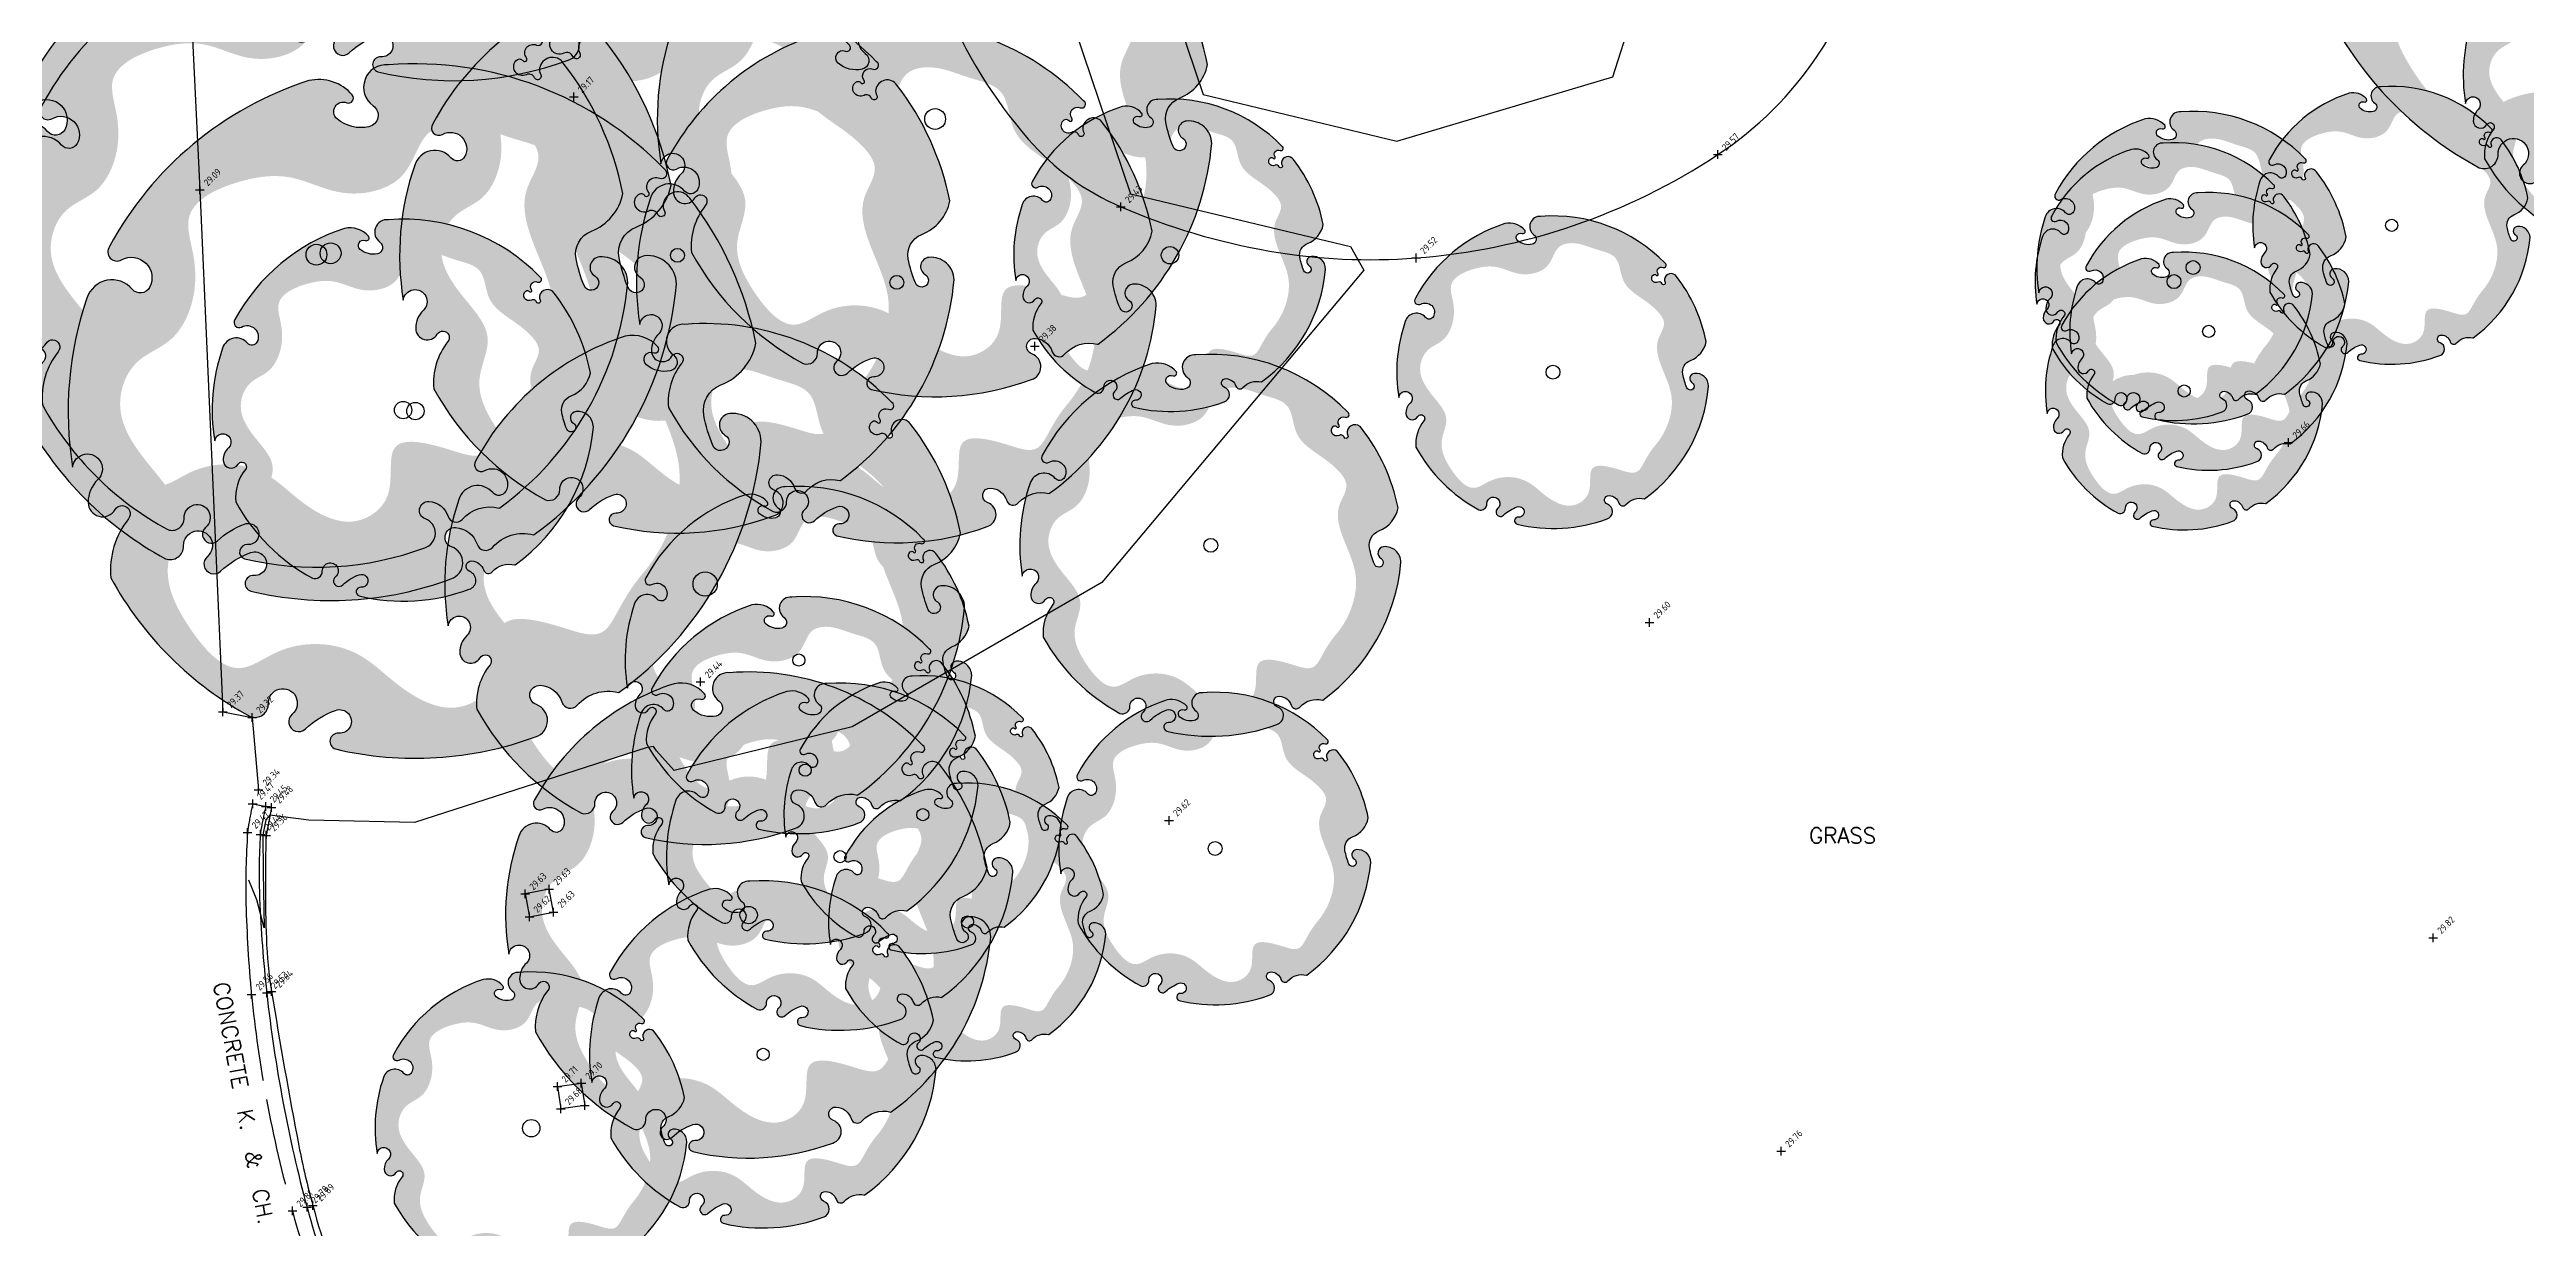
# Model space of a CAD drawing. Header units: metres. Extents: x 245957 to 247358, y 7418632 to 7419642.
# Drawn here: x 246452.4 to 246523.7, y 7418702.9 to 7418736.8 of the extents above; entities that cross this region are included whole.
import ezdxf
from ezdxf.enums import TextEntityAlignment as Align

# ---------------------------------------------------------------- set-up
doc = ezdxf.new("R2010")
doc.units = ezdxf.units.M
for name, pattern in [('DASHDOT', [10, 5, -2.5, 0, -2.5]), ('DASHED', [0.75, 0.5, -0.25]), ('HIDDEN', [0.375, 0.25, -0.125])]:
    doc.linetypes.add(name, pattern=pattern)
for name, color, linetype in [('-TEXT', 7, 'Continuous'), ('103_TOE_OF_BATTER', 37, 'DASHDOT'), ('103_TOE_OF_BATTER-L', 37, 'DASHDOT'), ('103_TOE_OF_BATTER-S', 37, 'DASHDOT'), ('104_EXISTING_SURFACE-L', 35, 'Continuous'), ('104_EXISTING_SURFACE-S', 35, 'Continuous'), ('201_SINGLE_TREE-H', 63, 'Continuous'), ('201_SINGLE_TREE-S', 96, 'Continuous'), ('403_EDGE_OF_BITUMEN', 8, 'Continuous'), ('403_EDGE_OF_BITUMEN-L', 8, 'Continuous'), ('403_EDGE_OF_BITUMEN-S', 8, 'Continuous'), ('408_BACK_OF_KERB', 10, 'Continuous'), ('408_BACK_OF_KERB-L', 10, 'Continuous'), ('408_BACK_OF_KERB-S', 10, 'Continuous'), ('Surface_Contours_Major', 4, 'Continuous'), ('Surface_Contours_Minor', 253, 'Continuous')]:
    doc.layers.add(name, color=color, linetype=linetype)
for name, color, linetype, true_color in [('406_LIP_OF_KERB', 7, 'HIDDEN', 0xff4100), ('406_LIP_OF_KERB-L', 7, 'HIDDEN', 0xff4100), ('406_LIP_OF_KERB-S', 7, 'HIDDEN', 0xff4100), ('407_INVERT_OF_KERB', 7, 'DASHED', 0xff4100), ('407_INVERT_OF_KERB-L', 7, 'DASHED', 0xff4100), ('407_INVERT_OF_KERB-S', 7, 'DASHED', 0xff4100), ('EX-ELECT_PIT_(SLS)', 7, 'Continuous', 0xffa500)]:
    doc.layers.add(name, color=color, linetype=linetype, true_color=true_color)
doc.styles.add('ISO2.5', font='isocp.shx', dxfattribs={"height": 2.5})
doc.styles.get("Standard").update_dxf_attribs({"font": 'SIMPLEX.shx'})

# ---------------------------------------------------------------- blocks, each defined once
blk = doc.blocks.new('CROSS')
at = {"color": 0, "linetype": 'Continuous'}
for p, q in [((-0.5, 0), (0.5, 0)), ((0, -0.5), (0, 0.5))]:
    blk.add_line(p, q, dxfattribs=at)
blk = doc.blocks.new('201T')
at = {"layer": '201_SINGLE_TREE-S'}
blk.add_circle((0, 0), 0.5, dxfattribs=at)
blk = doc.blocks.new('201C')
at = {"layer": '201_SINGLE_TREE-H', "transparency": 33554534}
h = blk.add_hatch(color=256, dxfattribs=at)
h.paths.add_polyline_path([(-0.3717, -0.3344, 0.222926), (0.0196, -0.4996, 0.770799), (0.0439, -0.4417, -0.650302), (0.0511, -0.4116, -0.234737), (0.0964, -0.4247, -0.847312), (0.0816, -0.4475, 0.78443), (0.0732, -0.4583, 0.276934), (0.1352, -0.4813, 0.193599), (0.4309, -0.2536, 0.800435), (0.4144, -0.2337, -0.75216), (0.3757, -0.1925, -0.528914), (0.4006, -0.1909, 0.594112), (0.4663, -0.1804, 0.123805), (0.4962, 0.0616, -1.41759), (0.4607, 0.0811, 0.206906), (0.4758, 0.1133, 0.759729), (0.4374, 0.1252, -1.073307), (0.4187, 0.1392, 0.194379), (0.4474, 0.2231, 0.144612), (0.2544, 0.4304, 0.53339), (0.2277, 0.4128, -1.592592), (0.1939, 0.4293, 1.030038), (0.1758, 0.4513, -0.10361), (0.1314, 0.4262, -1.238487), (0.1282, 0.4593, 0.884725), (0.1336, 0.4818, 0.147549), (-0.1551, 0.4753, 0.71725), (-0.1579, 0.4291, -0.864032), (-0.1646, 0.4015, -0.310704), (-0.1946, 0.4266, 0.58143), (-0.2167, 0.4321, -0.281558), (-0.2766, 0.4162), (-0.2775, 0.4159, 0.217121), (-0.4959, 0.0634), (-0.4959, 0.0634, 0.440011), (-0.4522, 0.021, 0.723973), (-0.4442, 0.0516, -1.384648), (-0.4262, 0.0659, -0.051107), (-0.4149, 0.0223, -0.361502), (-0.441, -0.0208, 0.256822), (-0.4937, -0.0791, 0.116166), (-0.4065, -0.2911, 0.67803), (-0.3682, -0.2843, 0.170035), (-0.3696, -0.274, -1.054701), (-0.3596, -0.2696, 0.431903), (-0.3468, -0.2749, -0.910728), (-0.3329, -0.2993, -0.42046), (-0.3418, -0.2976, 1.007885), (-0.3479, -0.3018, -0.766634), (-0.3646, -0.3216, 0.938602), (-0.3717, -0.3344)])
edge = h.paths.add_edge_path(flags=16)
edge.add_spline(control_points=[(-0.3177, 0.2468), (-0.303, 0.2628), (-0.2856, 0.2893), (-0.256, 0.3411), (-0.1928, 0.3155), (-0.0921, 0.286), (-0.1162, 0.3941), (-0.0359, 0.4462), (0.0392, 0.3985), (0.1028, 0.3299), (0.1957, 0.3214), (0.2784, 0.3804), (0.3442, 0.2961), (0.3785, 0.2147), (0.3303, 0.1307), (0.3915, 0.0592), (0.4378, -0.0139), (0.4055, -0.0919), (0.3459, -0.1091), (0.3102, -0.1666), (0.3057, -0.2282), (0.3286, -0.3091), (0.2408, -0.3447), (0.1647, -0.3496), (0.103, -0.3142), (0.0463, -0.3153), (0.0047, -0.3356), (-0.0139, -0.3682), (-0.0327, -0.4069), (-0.0927, -0.4151), (-0.1463, -0.3868), (-0.23, -0.3665), (-0.2245, -0.2773), (-0.2864, -0.2294), (-0.3344, -0.1941), (-0.3737, -0.1409), (-0.3276, -0.0866), (-0.344, -0.0009), (-0.3866, 0.0828), (-0.3665, 0.1796), (-0.3359, 0.2271), (-0.3177, 0.2468)], knot_values=[0, 0, 0, 0, 0.064972, 0.101243, 0.15652, 0.245586, 0.324463, 0.387907, 0.486094, 0.554514, 0.671826, 0.728629, 0.823661, 0.919885, 0.989953, 1.075257, 1.171704, 1.23593, 1.293575, 1.346478, 1.426142, 1.479146, 1.570817, 1.644481, 1.712561, 1.774901, 1.807, 1.846291, 1.885582, 1.928182, 2.007036, 2.074591, 2.151638, 2.226455, 2.293426, 2.340744, 2.397548, 2.47317, 2.587294, 2.673595, 2.754259, 2.754259, 2.754259, 2.754259], degree=3, periodic=0)
at = {"layer": '201_SINGLE_TREE-S'}
blk.add_lwpolyline([(-0.3717, -0.3344, 0.222926), (0.0196, -0.4996, 0.770799), (0.0439, -0.4417, -0.650302), (0.0511, -0.4116, -0.234737), (0.0964, -0.4247, -0.847312), (0.0816, -0.4475, 0.78443), (0.0732, -0.4583, 0.276934), (0.1352, -0.4813, 0.193599), (0.4309, -0.2536, 0.800435), (0.4144, -0.2337, -0.75216), (0.3757, -0.1925, -0.528914), (0.4006, -0.1909, 0.594112), (0.4663, -0.1804, 0.123805), (0.4962, 0.0616, -1.41759), (0.4607, 0.0811, 0.206906), (0.4758, 0.1133, 0.759729), (0.4374, 0.1252, -1.073307), (0.4187, 0.1392, 0.194379), (0.4474, 0.2231, 0.144612), (0.2544, 0.4304, 0.53339), (0.2277, 0.4128, -1.592592), (0.1939, 0.4293, 1.030038), (0.1758, 0.4513, -0.10361), (0.1314, 0.4262, -1.238487), (0.1282, 0.4593, 0.884725), (0.1336, 0.4818, 0.147549), (-0.1551, 0.4753, 0.71725), (-0.1579, 0.4291, -0.864032), (-0.1646, 0.4015, -0.310704), (-0.1946, 0.4266, 0.58143), (-0.2167, 0.4321, -0.281558), (-0.2766, 0.4162), (-0.2775, 0.4159, 0.217121), (-0.4959, 0.0634), (-0.4959, 0.0634, 0.440011), (-0.4522, 0.021, 0.723973), (-0.4442, 0.0516, -1.384648), (-0.4262, 0.0659, -0.051107), (-0.4149, 0.0223, -0.361502), (-0.441, -0.0208, 0.256822), (-0.4937, -0.0791, 0.116166), (-0.4065, -0.2911, 0.67803), (-0.3682, -0.2843, 0.170035), (-0.3696, -0.274, -1.054701), (-0.3596, -0.2696, 0.431903), (-0.3468, -0.2749, -0.910728), (-0.3329, -0.2993, -0.42046), (-0.3418, -0.2976, 1.007885), (-0.3479, -0.3018, -0.766634), (-0.3646, -0.3216, 0.938602), (-0.3717, -0.3344)], format="xyb", dxfattribs=at)
blk = doc.blocks.new('G')
at = {"layer": '-TEXT'}
blk.add_text('GRASS', height=0.45, dxfattribs=at).set_placement((0.021, -0.235), align=Align.CENTER)
blk = doc.blocks.new('CK')
at = {"layer": '-TEXT'}
blk.add_text('CONCRETE  K.  &  CH.', height=0.45, dxfattribs=at).set_placement((-0.032, -0.236), align=Align.CENTER)

msp = doc.modelspace()

# ---------------------------------------------------------------- linework, layer by layer
at = {"layer": '103_TOE_OF_BATTER'}
msp.add_lwpolyline([(246502.789, 7418749.758, -0.110391), (246505.289, 7418745.283, -0.1394), (246505.341, 7418741.196, -0.081191), (246503.276, 7418736.652, -0.100144), (246500.397, 7418733.789, -0.063382), (246496.238, 7418731.746, -0.063458), (246491.705, 7418730.812, -0.062046), (246487.483, 7418731.013, -0.058772), (246483.208, 7418732.284, -0.113074), (246480.536, 7418734.238, -0.081096), (246478.129, 7418738.143)], format="xyb", dxfattribs=at)
at = {"layer": '403_EDGE_OF_BITUMEN'}
for p, q in [((246455.919, 7418748.556), (246456.678, 7418732.773)), ((246456.678, 7418732.773), (246457.34, 7418717.742)), ((246457.34, 7418717.742), (246458.185, 7418717.583)), ((246458.185, 7418717.583), (246458.371, 7418715.493))]:
    msp.add_line(p, q, dxfattribs=at)
at = {"layer": '406_LIP_OF_KERB', "ltscale": 10}
msp.add_line((246458.202, 7418715.096), (246458.74, 7418714.989), dxfattribs=at)
msp.add_lwpolyline([(246458.202, 7418715.096, 0.007563), (246458.079, 7418714.452, 0.026149), (246458.056, 7418714.264, 0.023291), (246458.01, 7418712.223, 0.018139), (246458.168, 7418709.607, 0.022468), (246458.6, 7418706.578, 0.020865), (246459.345, 7418703.369, 0.024), (246460.377, 7418700.235, 0.017434), (246462.148, 7418696.053, 0.020372), (246463.341, 7418693.742, 0.022775), (246464.583, 7418691.773, 0.061839), (246466.471, 7418689.67, 0.041509), (246469.861, 7418687.186, 0.03081), (246473.468, 7418685.271, 0.033864), (246476.948, 7418683.967, 0.022049), (246481.113, 7418682.917, 0.026898), (246484.596, 7418682.394, 0.019738), (246486.395, 7418682.293, 0.006352), (246491.993, 7418682.273, 0.036858), (246494.983, 7418682.521, 0.02235), (246499.825, 7418683.509)], format="xyb", dxfattribs=at)
at = {"layer": '407_INVERT_OF_KERB', "ltscale": 10}
msp.add_lwpolyline([(246458.578, 7418715.015, 0.008704), (246458.446, 7418714.386, 0.031806), (246458.424, 7418714.211, 0.025672), (246458.403, 7418712.355, 0.017567), (246458.607, 7418709.651, 0.018849), (246459.081, 7418706.474, 0.019695), (246459.767, 7418703.478, 0.024941), (246460.744, 7418700.476, 0.017115), (246462.528, 7418696.238, 0.020244), (246463.701, 7418693.948, 0.022774), (246464.914, 7418692.01, 0.062749), (246466.762, 7418689.945, 0.042519), (246470.059, 7418687.54, 0.030863), (246473.585, 7418685.688, 0.032918), (246477.085, 7418684.386, 0.02148), (246481.279, 7418683.327, 0.027467), (246484.626, 7418682.823, 0.020096), (246486.351, 7418682.729, 0.006213), (246491.937, 7418682.719, 0.03562), (246494.924, 7418682.964, 0.021718), (246499.741, 7418683.923)], format="xyb", dxfattribs=at)
at = {"layer": '408_BACK_OF_KERB'}
msp.add_line((246458.74, 7418714.989), (246458.588, 7418714.186), dxfattribs=at)
msp.add_lwpolyline([(246458.588, 7418714.186, 0.016237), (246458.596, 7418711.217, 0.031377), (246458.746, 7418709.686, 0.007488), (246459.534, 7418705.24, 0.019281), (246459.933, 7418703.531, 0.023916), (246460.959, 7418700.384, 0.017867), (246462.68, 7418696.303, 0.021185), (246463.829, 7418694.08, 0.022952), (246465.066, 7418692.13, 0.060619), (246466.925, 7418690.062, 0.042116), (246470.146, 7418687.697, 0.031509), (246473.624, 7418685.859, 0.03316), (246477.128, 7418684.553, 0.021399), (246481.283, 7418683.502, 0.02711), (246484.629, 7418682.994, 0.020049), (246486.363, 7418682.896, 0.006259), (246491.922, 7418682.875, 0.036036), (246494.884, 7418683.115, 0.021912), (246499.674, 7418684.069)], format="xyb", dxfattribs=at)
at = {"layer": 'EX-ELECT_PIT_(SLS)'}
for p, q in [((246466.742, 7418712.633), (246466.05, 7418712.497)), ((246466.05, 7418712.497), (246466.171, 7418711.843)), ((246466.863, 7418711.978), (246466.742, 7418712.633)), ((246466.171, 7418711.843), (246466.863, 7418711.978)), ((246466.979, 7418706.956), (246467.667, 7418707.051)), ((246466.979, 7418706.956), (246467.079, 7418706.31)), ((246467.667, 7418707.051), (246467.767, 7418706.405)), ((246467.767, 7418706.405), (246467.079, 7418706.31))]:
    msp.add_line(p, q, dxfattribs=at)
at = {"layer": 'Surface_Contours_Major', "elevation": 30}
msp.add_lwpolyline([(246483.732, 7418740.98), (246485.577, 7418735.518), (246491.155, 7418734.179), (246497.371, 7418736.025), (246497.923, 7418737.742)], dxfattribs=at)
at = {"layer": 'Surface_Contours_Minor', "elevation": 29.5}
msp.add_lwpolyline([(246481.063, 7418744.844), (246481.259, 7418744.583), (246480.208, 7418741.136), (246480.757, 7418740.731), (246483.483, 7418732.66), (246489.82, 7418731.139), (246490.197, 7418730.464), (246482.655, 7418721.468), (246475.471, 7418717.311), (246470.343, 7418716.054), (246469.833, 7418716.621), (246469.742, 7418716.741), (246469.534, 7418716.708), (246462.862, 7418714.56), (246459.817, 7418714.623), (246458.699, 7418714.771), (246458.583, 7418714.635), (246458.495, 7418714.201), (246458.502, 7418713.124), (246458.532, 7418711.522), (246458.32, 7418712.331), (246458.089, 7418712.894)], dxfattribs=at)

# ---------------------------------------------------------------- block references
at = {"layer": '-TEXT'}
msp.add_blockref('G', (246503.972, 7418714.192), dxfattribs=at)
at = {"layer": '-TEXT', "rotation": 280.6861871043612}
msp.add_blockref('CK', (246457.957, 7418706.447), dxfattribs=at)
at = {"layer": '103_TOE_OF_BATTER-S', "xscale": 0.25, "yscale": 0.25, "zscale": 0.25}
for p in [(246500.397, 7418733.789), (246483.208, 7418732.284), (246491.705, 7418730.812)]:
    msp.add_blockref('CROSS', p, dxfattribs=at)
at = {"layer": '104_EXISTING_SURFACE-S', "xscale": 0.25, "yscale": 0.25, "zscale": 0.25}
for p in [(246467.448, 7418735.451), (246480.731, 7418728.277), (246516.827, 7418725.496), (246498.425, 7418720.315), (246471.101, 7418718.602), (246484.591, 7418714.616), (246520.999, 7418711.236), (246502.217, 7418705.088)]:
    msp.add_blockref('CROSS', p, dxfattribs=at)
at = {"layer": '201_SINGLE_TREE-S', "rotation": 182.2}
for name, p, xscale, yscale, zscale in [('201C', (246463.993, 7418745.417), 19, 19, 19), ('201C', (246527.312, 7418742.647), 21, 21, 21), ('201C', (246477.855, 7418734.814), 16, 16, 16), ('201C', (246460.446, 7418730.948), 20, 20, 20), ('201C', (246526.863, 7418736.071), 10, 10, 10), ('201C', (246460.038, 7418730.907), 18, 18, 18), ('201C', (246470.434, 7418730.888), 16, 16, 16), ('201C', (246476.754, 7418730.11), 15, 15, 15), ('201C', (246462.887, 7418726.404), 20, 20, 20), ('201C', (246519.802, 7418731.752), 8, 8, 8), ('201C', (246484.62, 7418730.891), 9, 9, 9), ('201C', (246514.082, 7418730.536), 9, 9, 9), ('201T', (246477.855, 7418734.814), 0.6, 0.6, 0.6), ('201C', (246513.534, 7418730.132), 8, 8, 8), ('201C', (246514.532, 7418728.699), 8, 8, 8), ('201C', (246462.536, 7418726.431), 11, 11, 11), ('201C', (246495.649, 7418727.523), 9, 9, 9), ('201T', (246519.802, 7418731.752), 0.35, 0.35, 0.35), ('201T', (246460.038, 7418730.907), 0.6, 0.6, 0.6), ('201T', (246460.446, 7418730.948), 0.6, 0.6, 0.6), ('201T', (246470.434, 7418730.888), 0.4, 0.4, 0.4), ('201T', (246484.62, 7418730.891), 0.5, 0.5, 0.5), ('201C', (246513.828, 7418726.981), 8, 8, 8), ('201T', (246476.754, 7418730.11), 0.4, 0.4, 0.4), ('201T', (246513.534, 7418730.132), 0.4, 0.4, 0.4), ('201T', (246514.082, 7418730.536), 0.4, 0.4, 0.4), ('201C', (246471.233, 7418721.424), 15, 15, 15), ('201T', (246514.532, 7418728.699), 0.35, 0.35, 0.35), ('201C', (246485.793, 7418722.537), 11, 11, 11), ('201T', (246495.649, 7418727.523), 0.4, 0.4, 0.4), ('201T', (246462.536, 7418726.431), 0.5, 0.5, 0.5), ('201T', (246462.887, 7418726.404), 0.5, 0.5, 0.5), ('201T', (246513.828, 7418726.981), 0.35, 0.35, 0.35), ('201C', (246473.929, 7418719.234), 10, 10, 10), ('201T', (246485.793, 7418722.537), 0.4, 0.4, 0.4), ('201T', (246471.233, 7418721.424), 0.7, 0.7, 0.7), ('201C', (246474.112, 7418716.062), 10, 10, 10), ('201C', (246475.118, 7418713.571), 10, 10, 10), ('201C', (246477.502, 7418714.781), 8, 8, 8), ('201T', (246473.929, 7418719.234), 0.35, 0.35, 0.35), ('201C', (246485.918, 7418713.806), 9, 9, 9), ('201T', (246474.112, 7418716.062), 0.35, 0.35, 0.35), ('201C', (246478.786, 7418711.692), 8, 8, 8), ('201T', (246477.502, 7418714.781), 0.35, 0.35, 0.35), ('201T', (246475.118, 7418713.571), 0.35, 0.35, 0.35), ('201T', (246485.918, 7418713.806), 0.4, 0.4, 0.4), ('201C', (246472.903, 7418707.879), 10, 10, 10), ('201T', (246472.486, 7418711.891), 0.5, 0.5, 0.5), ('201T', (246478.786, 7418711.692), 0.35, 0.35, 0.35), ('201C', (246466.226, 7418705.753), 9, 9, 9), ('201T', (246472.903, 7418707.879), 0.35, 0.35, 0.35), ('201T', (246466.226, 7418705.753), 0.5, 0.5, 0.5)]:
    msp.add_blockref(name, p, dxfattribs=dict(at, xscale=xscale, yscale=yscale, zscale=zscale))
at = {"layer": '403_EDGE_OF_BITUMEN-S', "xscale": 0.25, "yscale": 0.25, "zscale": 0.25}
for p in [(246456.678, 7418732.773), (246457.34, 7418717.742), (246458.185, 7418717.583), (246458.371, 7418715.493)]:
    msp.add_blockref('CROSS', p, dxfattribs=at)
at = {"layer": '406_LIP_OF_KERB-S', "xscale": 0.25, "yscale": 0.25, "zscale": 0.25}
for p in [(246458.202, 7418715.096), (246458.056, 7418714.264), (246458.168, 7418709.607), (246459.345, 7418703.369)]:
    msp.add_blockref('CROSS', p, dxfattribs=at)
at = {"layer": '407_INVERT_OF_KERB-S', "xscale": 0.25, "yscale": 0.25, "zscale": 0.25}
for p in [(246458.578, 7418715.015), (246458.424, 7418714.211), (246458.607, 7418709.651), (246459.767, 7418703.478)]:
    msp.add_blockref('CROSS', p, dxfattribs=at)
at = {"layer": '408_BACK_OF_KERB-S', "xscale": 0.25, "yscale": 0.25, "zscale": 0.25}
for p in [(246458.74, 7418714.989), (246458.588, 7418714.186), (246458.746, 7418709.686), (246459.933, 7418703.531)]:
    msp.add_blockref('CROSS', p, dxfattribs=at)
at = {"layer": 'EX-ELECT_PIT_(SLS)', "xscale": 14, "yscale": 14, "zscale": 14, "rotation": 182.2}
msp.add_blockref('201C', (246472.486, 7418711.891), dxfattribs=at)
at = {"layer": 'EX-ELECT_PIT_(SLS)', "xscale": 0.25, "yscale": 0.25, "zscale": 0.25}
for p in [(246466.05, 7418712.497), (246466.742, 7418712.633), (246466.171, 7418711.843), (246466.863, 7418711.978), (246466.979, 7418706.956), (246467.667, 7418707.051), (246467.079, 7418706.31), (246467.767, 7418706.405)]:
    msp.add_blockref('CROSS', p, dxfattribs=at)

# ---------------------------------------------------------------- texts
at = {"layer": '103_TOE_OF_BATTER-L', "style": 'ISO2.5'}
for s, p in [('29.57', (246500.565, 7418733.956)), ('29.43', (246483.375, 7418732.451)), ('29.52', (246491.872, 7418730.979))]:
    msp.add_text(s, height=0.2, rotation=45, dxfattribs=at).set_placement(p, align=Align.MIDDLE_LEFT)
at = {"layer": '104_EXISTING_SURFACE-L', "style": 'ISO2.5'}
for s, p in [('29.17', (246467.616, 7418735.618)), ('29.38', (246480.898, 7418728.444)), ('29.66', (246516.995, 7418725.664)), ('29.60', (246498.592, 7418720.482)), ('29.44', (246471.268, 7418718.769)), ('29.62', (246484.758, 7418714.784)), ('29.82', (246521.166, 7418711.403)), ('29.76', (246502.384, 7418705.256))]:
    msp.add_text(s, height=0.2, rotation=45, dxfattribs=at).set_placement(p, align=Align.MIDDLE_LEFT)
at = {"layer": '403_EDGE_OF_BITUMEN-L', "style": 'ISO2.5'}
for s, p in [('29.09', (246456.845, 7418732.94)), ('29.37', (246457.508, 7418717.909)), ('29.32', (246458.352, 7418717.751)), ('29.34', (246458.538, 7418715.661))]:
    msp.add_text(s, height=0.2, rotation=45, dxfattribs=at).set_placement(p, align=Align.MIDDLE_LEFT)
at = {"layer": '406_LIP_OF_KERB-L', "style": 'ISO2.5'}
for s, p in [('29.47', (246458.369, 7418715.264)), ('29.47', (246458.223, 7418714.431)), ('29.56', (246458.335, 7418709.774)), ('29.81', (246459.512, 7418703.536))]:
    msp.add_text(s, height=0.2, rotation=45, dxfattribs=at).set_placement(p, align=Align.MIDDLE_LEFT)
at = {"layer": '407_INVERT_OF_KERB-L', "style": 'ISO2.5'}
for s, p in [('29.45', (246458.746, 7418715.183)), ('29.46', (246458.591, 7418714.378)), ('29.53', (246458.774, 7418709.819)), ('29.78', (246459.935, 7418703.646))]:
    msp.add_text(s, height=0.2, rotation=45, dxfattribs=at).set_placement(p, align=Align.MIDDLE_LEFT)
at = {"layer": '408_BACK_OF_KERB-L', "style": 'ISO2.5'}
for s, p in [('29.48', (246458.907, 7418715.157)), ('29.56', (246458.756, 7418714.354)), ('29.64', (246458.913, 7418709.854)), ('29.89', (246460.1, 7418703.698))]:
    msp.add_text(s, height=0.2, rotation=45, dxfattribs=at).set_placement(p, align=Align.MIDDLE_LEFT)
at = {"layer": 'EX-ELECT_PIT_(SLS)', "style": 'ISO2.5'}
for s, p in [('29.63', (246466.218, 7418712.664)), ('29.63', (246466.91, 7418712.8)), ('29.62', (246466.338, 7418712.01)), ('29.63', (246467.03, 7418712.146)), ('29.71', (246467.146, 7418707.123)), ('29.70', (246467.834, 7418707.218)), ('29.68', (246467.246, 7418706.477))]:
    msp.add_text(s, height=0.2, rotation=45, dxfattribs=at).set_placement(p, align=Align.MIDDLE_LEFT)

doc.saveas('drawing.dxf')
